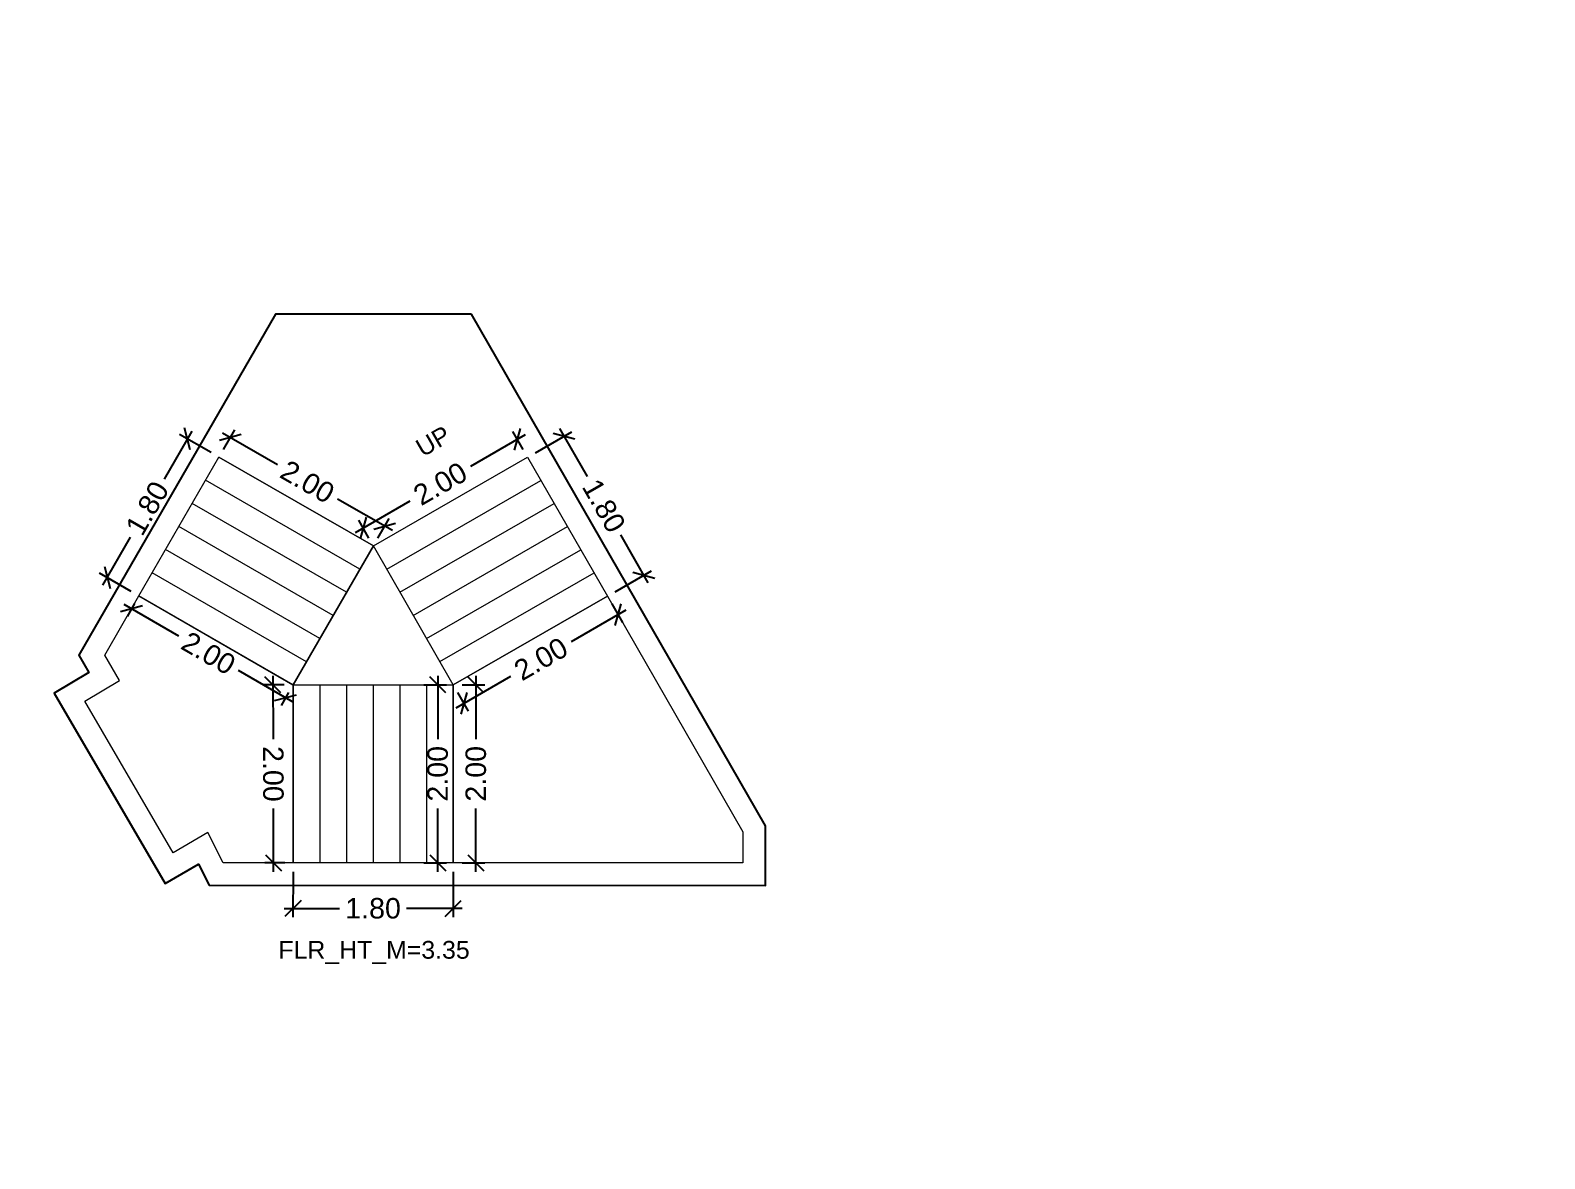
# Model space of a CAD drawing. Header units: metres. Extents: x 256329 to 886268, y -249371 to 355.
# Drawn here: x 287423.97 to 287441, y -1352.74 to -1340.06 of the extents above; entities that cross this region are included whole.
import ezdxf

# ---------------------------------------------------------------- set-up
doc = ezdxf.new("R2010")
doc.units = ezdxf.units.M
doc.header["$MEASUREMENT"] = 0
doc.header["$PDMODE"] = 35
doc.linetypes.add('CONTINOUS', pattern=[0])
doc.layers.get('0').update_dxf_attribs({"lineweight": 18})
doc.layers.get('Defpoints').update_dxf_attribs({"lineweight": 20})
doc.layers.add('A_TEXT', color=4, linetype='Continuous', lineweight=0, transparency=0.3)
doc.layers.add('BLK_2_FLR_37_STAIR_3', color=7, linetype='Continuous')
for name, color, linetype, lineweight in [('BLK_2_FLR_37_STAIR_3_FLIGHT_1', 7, 'Continuous', 0), ('BLK_2_FLR_37_STAIR_3_FLIGHT_2', 7, 'Continuous', 0), ('BLK_2_FLR_37_STAIR_3_FLIGHT_3', 7, 'Continuous', 0), ('BLK_2_FLR_37_STAIR_3_LANDING_1', 7, 'Continuous', 0), ('BLK_2_FLR_37_STAIR_3_LANDING_2', 7, 'Continuous', 0)]:
    doc.layers.add(name, color=color, linetype=linetype, lineweight=lineweight)
doc.styles.add('Arial', font='arial.ttf')
doc.styles.get("Standard").update_dxf_attribs({"font": 'arial.ttf'})
doc.dimstyles.new('METRIC DIM', dxfattribs={"dimtxt": 0.23, "dimasz": 0.18, "dimexe": 0.1, "dimexo": 0.1, "dimgap": 0.09, "dimtad": 0, "dimzin": 0, "dimdsep": 46, "dimtxsty": 'Standard', "dimblk": 'OBLIQUE', "dimcen": 0, "dimdle": 0.1, "dimclrd": 147, "dimclre": 147, "dimclrt": 7, "dimadec": 0, "dimazin": 0, "dimtfac": 1, "dimtofl": 0, "dimtmove": 0, "dimatfit": 2, "dimfxl": 0.125, "dimtolj": 1, "dimtzin": 0, "dimarcsym": 0})

# ---------------------------------------------------------------- blocks, each defined once
blk = doc.blocks.new('_Oblique')
at = {"color": 0, "linetype": 'ByBlock', "lineweight": -2}
blk.add_line((-0.5, -0.5), (0.5, 0.5), dxfattribs=at)
blk = doc.blocks.new('*D1685')
at = {"layer": 'BLK_2_FLR_37_STAIR_3_FLIGHT_2', "color": 147, "lineweight": -2, "transparency": 16777216}
for p, q in [((287426.926519, -1349.517891), (287426.926335, -1350.029863)), ((287428.726519, -1349.518538), (287428.726335, -1350.03051)), ((287426.826371, -1349.929827), (287427.448871, -1349.93005)), ((287428.826371, -1349.930546), (287428.203871, -1349.930322))]:
    blk.add_line(p, q, dxfattribs=at)
at = {"layer": 'Defpoints', "color": 0, "linetype": 'CONTINOUS', "transparency": 16777216}
for p in [(287426.926555, -1349.417891, 0.042641), (287428.726555, -1349.418538, 0.042641), (287428.726371, -1349.93051)]:
    blk.add_point(p, dxfattribs=at)
at = {"layer": 'BLK_2_FLR_37_STAIR_3_FLIGHT_2', "color": 147, "linetype": 'CONTINOUS', "lineweight": -2, "transparency": 16777216, "xscale": 0.18, "yscale": 0.18, "zscale": 0.18}
for p, rotation in [((287426.926371, -1349.929863), 179.979403), ((287428.726371, -1349.93051), 359.979403)]:
    blk.add_blockref('_Oblique', p, dxfattribs=dict(at, rotation=rotation))
at = {"layer": 'BLK_2_FLR_37_STAIR_3_FLIGHT_2', "color": 7, "linetype": 'CONTINOUS', "transparency": 16777216, "insert": (287427.826371, -1349.930186), "char_height": 0.23, "attachment_point": 5, "rotation": 359.9794033}
blk.add_mtext('\\A1;1.80', dxfattribs=at)
blk = doc.blocks.new('*D1686')
at = {"layer": 'BLK_2_FLR_37_STAIR_3_FLIGHT_3', "color": 147, "lineweight": -2, "transparency": 16777216}
for p, q in [((287426.144432, -1344.772838), (287426.27157, -1344.55172)), ((287426.135033, -1344.588566), (287426.750959, -1344.94271)), ((287428.043575, -1345.685936), (287427.427649, -1345.331792)), ((287427.879591, -1345.770516), (287428.006729, -1345.549399))]:
    blk.add_line(p, q, dxfattribs=at)
at = {"layer": 'Defpoints', "color": 0, "linetype": 'CONTINOUS', "transparency": 16777216}
for p in [(287426.094587, -1344.85953, 0.042641), (287427.956883, -1345.63609), (287427.829746, -1345.857208, 0.042641)]:
    blk.add_point(p, dxfattribs=at)
at = {"layer": 'BLK_2_FLR_37_STAIR_3_FLIGHT_3', "color": 147, "linetype": 'CONTINOUS', "lineweight": -2, "transparency": 16777216, "xscale": 0.18, "yscale": 0.18, "zscale": 0.18}
for p, rotation in [((287426.221725, -1344.638412), 150.102044), ((287427.956883, -1345.63609), 330.102044)]:
    blk.add_blockref('_Oblique', p, dxfattribs=dict(at, rotation=rotation))
at = {"layer": 'BLK_2_FLR_37_STAIR_3_FLIGHT_3', "color": 7, "linetype": 'CONTINOUS', "transparency": 16777216, "insert": (287427.089304, -1345.137251), "char_height": 0.23, "attachment_point": 5, "rotation": 330.1020442}
blk.add_mtext('\\A1;2.00', dxfattribs=at)
blk = doc.blocks.new('*D1687')
at = {"layer": 'BLK_2_FLR_37_STAIR_3_FLIGHT_1', "color": 147, "lineweight": -2, "transparency": 16777216}
for p, q in [((287429.535204, -1344.610211), (287428.91985, -1344.96381)), ((287429.514015, -1344.774048), (287429.398677, -1344.573329)), ((287427.627703, -1345.706312), (287428.243057, -1345.352713)), ((287427.779923, -1345.770503), (287427.664584, -1345.569784))]:
    blk.add_line(p, q, dxfattribs=at)
at = {"layer": 'Defpoints', "color": 0, "linetype": 'CONTINOUS', "transparency": 16777216}
for p in [(287429.4485, -1344.660034), (287429.563838, -1344.860753, 0.042641), (287427.829746, -1345.857208, 0.042641)]:
    blk.add_point(p, dxfattribs=at)
at = {"layer": 'BLK_2_FLR_37_STAIR_3_FLIGHT_1', "color": 147, "linetype": 'CONTINOUS', "lineweight": -2, "transparency": 16777216, "xscale": 0.18, "yscale": 0.18, "zscale": 0.18}
for p, rotation in [((287429.4485, -1344.660034), 29.88281300000001), ((287427.714407, -1345.656489), 209.882813)]:
    blk.add_blockref('_Oblique', p, dxfattribs=dict(at, rotation=rotation))
at = {"layer": 'BLK_2_FLR_37_STAIR_3_FLIGHT_1', "color": 7, "linetype": 'CONTINOUS', "transparency": 16777216, "insert": (287428.581453, -1345.158261), "char_height": 0.23, "attachment_point": 5, "rotation": 29.8828126}
blk.add_mtext('\\A1;2.00', dxfattribs=at)
blk = doc.blocks.new('*D1688')
at = {"layer": 'BLK_2_FLR_37_STAIR_3_LANDING_2', "color": 147, "lineweight": -2, "transparency": 16777216}
for p, q in [((287426.826556, -1347.418339), (287426.599277, -1347.419356)), ((287426.698828, -1347.31891), (287426.702006, -1348.028725)), ((287426.708677, -1349.519107), (287426.7055, -1348.809291)), ((287426.83551, -1349.418538), (287426.608231, -1349.419555))]:
    blk.add_line(p, q, dxfattribs=at)
at = {"layer": 'Defpoints', "color": 0, "linetype": 'CONTINOUS', "transparency": 16777216}
for p in [(287426.926555, -1347.417891, 0.042641), (287426.70823, -1349.419108), (287426.935509, -1349.41809, 0.042641)]:
    blk.add_point(p, dxfattribs=at)
at = {"layer": 'BLK_2_FLR_37_STAIR_3_LANDING_2', "color": 147, "linetype": 'CONTINOUS', "lineweight": -2, "transparency": 16777216, "xscale": 0.18, "yscale": 0.18, "zscale": 0.18}
for p, rotation in [((287426.699276, -1347.418909), 90.256477), ((287426.70823, -1349.419108), 270.256477)]:
    blk.add_blockref('_Oblique', p, dxfattribs=dict(at, rotation=rotation))
at = {"layer": 'BLK_2_FLR_37_STAIR_3_LANDING_2', "color": 7, "linetype": 'CONTINOUS', "transparency": 16777216, "insert": (287426.703753, -1348.419008), "char_height": 0.23, "attachment_point": 5, "rotation": 270.2564771}
blk.add_mtext('\\A1;2.00', dxfattribs=at)
blk = doc.blocks.new('*D1689')
at = {"layer": 'BLK_2_FLR_37_STAIR_3_LANDING_2', "color": 147, "lineweight": -2, "transparency": 16777216}
for p, q in [((287425.024624, -1346.513504), (287425.639038, -1346.868081)), ((287425.144898, -1346.505158), (287425.061252, -1346.650099)), ((287426.929522, -1347.612816), (287426.315108, -1347.258239)), ((287426.876572, -1347.504503), (287426.792926, -1347.649445))]:
    blk.add_line(p, q, dxfattribs=at)
at = {"layer": 'Defpoints', "color": 0, "linetype": 'CONTINOUS', "transparency": 16777216}
for p in [(287425.194882, -1346.418546, 0.042641), (287425.111236, -1346.563487), (287426.926555, -1347.417891, 0.042641)]:
    blk.add_point(p, dxfattribs=at)
at = {"layer": 'BLK_2_FLR_37_STAIR_3_LANDING_2', "color": 147, "linetype": 'CONTINOUS', "lineweight": -2, "transparency": 16777216, "xscale": 0.18, "yscale": 0.18, "zscale": 0.18}
for p, rotation in [((287425.111236, -1346.563487), 150.01084), ((287426.84291, -1347.562833), 330.01084)]:
    blk.add_blockref('_Oblique', p, dxfattribs=dict(at, rotation=rotation))
at = {"layer": 'BLK_2_FLR_37_STAIR_3_LANDING_2', "color": 7, "linetype": 'CONTINOUS', "transparency": 16777216, "insert": (287425.977073, -1347.06316), "char_height": 0.23, "attachment_point": 5, "rotation": 330.0108404}
blk.add_mtext('\\A1;2.00', dxfattribs=at)
blk = doc.blocks.new('*D1690')
at = {"layer": 'BLK_2_FLR_37_STAIR_3_LANDING_1', "color": 147, "lineweight": -2, "transparency": 16777216}
for p, q in [((287430.666947, -1346.579739), (287430.051593, -1346.933338)), ((287430.510471, -1346.50814), (287430.630065, -1346.716266)), ((287428.759445, -1347.67584), (287429.3748, -1347.322241)), ((287428.776378, -1347.504596), (287428.895973, -1347.712722))]:
    blk.add_line(p, q, dxfattribs=at)
at = {"layer": 'Defpoints', "color": 0, "linetype": 'CONTINOUS', "transparency": 16777216}
for p in [(287430.460648, -1346.421436, 0.042641), (287430.580242, -1346.629562), (287428.726555, -1347.417891, 0.042641)]:
    blk.add_point(p, dxfattribs=at)
at = {"layer": 'BLK_2_FLR_37_STAIR_3_LANDING_1', "color": 147, "linetype": 'CONTINOUS', "lineweight": -2, "transparency": 16777216, "xscale": 0.18, "yscale": 0.18, "zscale": 0.18}
for p, rotation in [((287430.580242, -1346.629562), 29.88281300000001), ((287428.84615, -1347.626017), 209.882813)]:
    blk.add_blockref('_Oblique', p, dxfattribs=dict(at, rotation=rotation))
at = {"layer": 'BLK_2_FLR_37_STAIR_3_LANDING_1', "color": 7, "linetype": 'CONTINOUS', "transparency": 16777216, "insert": (287429.713196, -1347.127789), "char_height": 0.23, "attachment_point": 5, "rotation": 29.8828126}
blk.add_mtext('\\A1;2.00', dxfattribs=at)
blk = doc.blocks.new('*D1691')
at = {"layer": 'BLK_2_FLR_37_STAIR_3_LANDING_1', "color": 147, "lineweight": -2, "transparency": 16777216}
for p, q in [((287428.826555, -1347.417891), (287429.082206, -1347.417891)), ((287428.982206, -1347.317891), (287428.982206, -1348.027605)), ((287428.982206, -1349.517891), (287428.982206, -1348.808178)), ((287428.826555, -1349.417891), (287429.082206, -1349.417891))]:
    blk.add_line(p, q, dxfattribs=at)
at = {"layer": 'Defpoints', "color": 0, "linetype": 'CONTINOUS', "transparency": 16777216}
for p in [(287428.726555, -1347.417891, 0.042641), (287428.726555, -1349.417891, 0.042641), (287428.982206, -1349.417891)]:
    blk.add_point(p, dxfattribs=at)
at = {"layer": 'BLK_2_FLR_37_STAIR_3_LANDING_1', "color": 147, "linetype": 'CONTINOUS', "lineweight": -2, "transparency": 16777216, "xscale": 0.18, "yscale": 0.18, "zscale": 0.18}
for p, rotation in [((287428.982206, -1347.417891), 90), ((287428.982206, -1349.417891), 270)]:
    blk.add_blockref('_Oblique', p, dxfattribs=dict(at, rotation=rotation))
at = {"layer": 'BLK_2_FLR_37_STAIR_3_LANDING_1', "color": 7, "linetype": 'CONTINOUS', "transparency": 16777216, "insert": (287428.982206, -1348.417891), "char_height": 0.23, "attachment_point": 5, "rotation": 90}
blk.add_mtext('\\A1;2.00', dxfattribs=at)
blk = doc.blocks.new('*D1692')
at = {"layer": 'BLK_2_FLR_37_STAIR_3_FLIGHT_3', "color": 147, "lineweight": -2, "transparency": 16777216}
for p, q in [((287425.788641, -1344.567512), (287425.477493, -1345.106671)), ((287426.007975, -1344.809546), (287425.652045, -1344.60414)), ((287424.788969, -1346.299752), (287425.100117, -1345.760592)), ((287425.10827, -1346.368562), (287424.75234, -1346.163156))]:
    blk.add_line(p, q, dxfattribs=at)
at = {"layer": 'Defpoints', "color": 0, "linetype": 'CONTINOUS', "transparency": 16777216}
for p in [(287426.094587, -1344.85953, 0.042641), (287424.838952, -1346.21314), (287425.194882, -1346.418546, 0.042641)]:
    blk.add_point(p, dxfattribs=at)
at = {"layer": 'BLK_2_FLR_37_STAIR_3_FLIGHT_3', "color": 147, "linetype": 'CONTINOUS', "lineweight": -2, "transparency": 16777216, "xscale": 0.18, "yscale": 0.18, "zscale": 0.18}
for p, rotation in [((287425.738657, -1344.654124), 60.01084000000001), ((287424.838952, -1346.21314), 240.01084)]:
    blk.add_blockref('_Oblique', p, dxfattribs=dict(at, rotation=rotation))
at = {"layer": 'BLK_2_FLR_37_STAIR_3_FLIGHT_3', "color": 7, "linetype": 'CONTINOUS', "transparency": 16777216, "insert": (287425.288805, -1345.433632), "char_height": 0.23, "attachment_point": 5, "rotation": 60.0108404}
blk.add_mtext('\\A1;1.80', dxfattribs=at)
blk = doc.blocks.new('*D1693')
at = {"layer": 'BLK_2_FLR_37_STAIR_3_FLIGHT_1', "color": 147, "lineweight": -2, "transparency": 16777216}
for p, q in [((287429.923139, -1344.538955), (287430.233285, -1345.078691)), ((287429.650543, -1344.81093), (287430.059666, -1344.575837)), ((287430.919594, -1346.273047), (287430.609447, -1345.733311)), ((287430.547352, -1346.371613), (287430.956476, -1346.13652))]:
    blk.add_line(p, q, dxfattribs=at)
at = {"layer": 'Defpoints', "color": 0, "linetype": 'CONTINOUS', "transparency": 16777216}
for p in [(287429.563838, -1344.860753, 0.042641), (287430.869771, -1346.186343), (287430.460648, -1346.421436, 0.042641)]:
    blk.add_point(p, dxfattribs=at)
at = {"layer": 'BLK_2_FLR_37_STAIR_3_FLIGHT_1', "color": 147, "linetype": 'CONTINOUS', "lineweight": -2, "transparency": 16777216, "xscale": 0.18, "yscale": 0.18, "zscale": 0.18}
for p, rotation in [((287429.972961, -1344.625659), 119.882813), ((287430.869771, -1346.186343), 299.882813)]:
    blk.add_blockref('_Oblique', p, dxfattribs=dict(at, rotation=rotation))
at = {"layer": 'BLK_2_FLR_37_STAIR_3_FLIGHT_1', "color": 7, "linetype": 'CONTINOUS', "transparency": 16777216, "insert": (287430.421366, -1345.406001), "char_height": 0.23, "attachment_point": 5, "rotation": 299.8828126}
blk.add_mtext('\\A1;1.80', dxfattribs=at)
blk = doc.blocks.new('*D1704')
at = {"layer": 'BLK_2_FLR_37_STAIR_3_FLIGHT_2', "color": 147, "lineweight": -2, "transparency": 16777216}
for p, q in [((287428.397464, -1347.417891), (287428.653115, -1347.417891)), ((287428.553115, -1347.317891), (287428.553115, -1348.027605)), ((287428.553115, -1349.517891), (287428.553115, -1348.808178)), ((287428.397464, -1349.417891), (287428.653115, -1349.417891))]:
    blk.add_line(p, q, dxfattribs=at)
at = {"layer": 'Defpoints', "color": 0, "linetype": 'CONTINOUS', "transparency": 16777216}
for p in [(287428.297464, -1347.417891, 0.042641), (287428.297464, -1349.417891, 0.042641), (287428.553115, -1349.417891)]:
    blk.add_point(p, dxfattribs=at)
at = {"layer": 'BLK_2_FLR_37_STAIR_3_FLIGHT_2', "color": 147, "linetype": 'CONTINOUS', "lineweight": -2, "transparency": 16777216, "xscale": 0.18, "yscale": 0.18, "zscale": 0.18}
for p, rotation in [((287428.553115, -1347.417891), 90), ((287428.553115, -1349.417891), 270)]:
    blk.add_blockref('_Oblique', p, dxfattribs=dict(at, rotation=rotation))
at = {"layer": 'BLK_2_FLR_37_STAIR_3_FLIGHT_2', "color": 7, "linetype": 'CONTINOUS', "transparency": 16777216, "insert": (287428.553115, -1348.417891), "char_height": 0.23, "attachment_point": 5, "rotation": 90}
blk.add_mtext('\\A1;2.00', dxfattribs=at)

msp = doc.modelspace()

# ---------------------------------------------------------------- linework, layer by layer
at = {"color": 5, "linetype": 'CONTINOUS'}
for p, q in [((287428.726555, -1347.417891, 0.085282), (287427.829746, -1345.857208, 0.085282)), ((287426.926555, -1347.417891, 0.085282), (287428.726555, -1347.417891, 0.085282))]:
    msp.add_line(p, q, dxfattribs=at)
at = {"color": 5, "linetype": 'CONTINOUS', "elevation": 0.085282}
msp.add_lwpolyline([(287426.926555, -1347.417891), (287427.829746, -1345.857208)], dxfattribs=at)
at = {"layer": 'BLK_2_FLR_37_STAIR_3', "color": 7, "linetype": 'CONTINOUS', "elevation": 0.085282}
msp.add_lwpolyline([(287428.932086, -1343.2529), (287426.729294, -1343.2529), (287424.517731, -1347.085113), (287424.630863, -1347.280913), (287424.242338, -1347.510674), (287425.488029, -1349.648855), (287425.863903, -1349.432465), (287425.983636, -1349.671171), (287432.235379, -1349.672735), (287432.235547, -1349.001783)], close=True, dxfattribs=at)
at = {"layer": 'BLK_2_FLR_37_STAIR_3_FLIGHT_1', "color": 3, "linetype": 'CONTINOUS'}
for p, q in [((287427.829746, -1345.857208, 0.085282), (287429.563838, -1344.860753, 0.085282)), ((287427.979214, -1346.117322, 0.085282), (287429.713306, -1345.120866, 0.085282)), ((287428.128682, -1346.377436, 0.085282), (287429.862775, -1345.38098, 0.085282)), ((287428.27815, -1346.63755, 0.085282), (287430.012243, -1345.641094, 0.085282)), ((287428.427619, -1346.897663, 0.085282), (287430.161711, -1345.901208, 0.085282)), ((287428.577087, -1347.157777, 0.085282), (287430.31118, -1346.161322, 0.085282)), ((287428.726555, -1347.417891, 0.085282), (287430.460648, -1346.421436, 0.085282))]:
    msp.add_line(p, q, dxfattribs=at)
at = {"layer": 'BLK_2_FLR_37_STAIR_3_FLIGHT_1', "color": 7, "linetype": 'CONTINOUS', "elevation": 0.085282}
msp.add_lwpolyline([(287429.563838, -1344.860753), (287430.460648, -1346.421436), (287428.726555, -1347.417891), (287427.829746, -1345.857208), (287429.563838, -1344.860753)], dxfattribs=at)
at = {"layer": 'BLK_2_FLR_37_STAIR_3_FLIGHT_2', "color": 3, "linetype": 'CONTINOUS'}
for p, q in [((287426.926555, -1347.417891, 0.085282), (287426.926555, -1349.417891, 0.085282)), ((287427.226555, -1347.417891, 0.085282), (287427.226555, -1349.417891, 0.085282)), ((287427.526555, -1347.417891, 0.085282), (287427.526555, -1349.417891, 0.085282)), ((287427.826555, -1347.417891, 0.085282), (287427.826555, -1349.417891, 0.085282)), ((287428.126555, -1347.417891, 0.085282), (287428.126555, -1349.417891, 0.085282)), ((287428.426555, -1347.417891, 0.085282), (287428.426555, -1349.417891, 0.085282)), ((287428.726555, -1347.417891, 0.085282), (287428.726555, -1349.417891, 0.085282))]:
    msp.add_line(p, q, dxfattribs=at)
at = {"layer": 'BLK_2_FLR_37_STAIR_3_FLIGHT_2', "color": 7, "linetype": 'CONTINOUS', "elevation": 0.085282}
msp.add_lwpolyline([(287426.926555, -1347.417891), (287428.726555, -1347.417891), (287428.726555, -1349.417891), (287426.926555, -1349.417891)], close=True, dxfattribs=at)
at = {"layer": 'BLK_2_FLR_37_STAIR_3_FLIGHT_3', "color": 3, "linetype": 'CONTINOUS'}
for p, q in [((287427.829746, -1345.857208, 0.085282), (287426.094587, -1344.85953, 0.085282)), ((287427.67631, -1346.118711, 0.085282), (287425.944636, -1345.119366, 0.085282)), ((287427.526359, -1346.378547, 0.085282), (287425.794685, -1345.379202, 0.085282)), ((287427.376408, -1346.638383, 0.085282), (287425.644734, -1345.639038, 0.085282)), ((287427.226457, -1346.898219, 0.085282), (287425.494783, -1345.898874, 0.085282)), ((287427.076506, -1347.158055, 0.085282), (287425.344833, -1346.15871, 0.085282)), ((287426.926555, -1347.417891, 0.085282), (287425.194882, -1346.418546, 0.085282))]:
    msp.add_line(p, q, dxfattribs=at)
at = {"layer": 'BLK_2_FLR_37_STAIR_3_FLIGHT_3', "ltscale": 0.05, "elevation": 0.085282}
msp.add_lwpolyline([(287427.829746, -1345.857208), (287426.926555, -1347.417891), (287425.194882, -1346.418546), (287426.094587, -1344.85953), (287427.829746, -1345.857208)], dxfattribs=at)
at = {"layer": 'BLK_2_FLR_37_STAIR_3_LANDING_1', "color": 7, "linetype": 'CONTINOUS', "elevation": 0.085282}
msp.add_lwpolyline([(287428.726555, -1347.417891), (287430.460648, -1346.421436), (287431.982211, -1349.069353), (287431.982123, -1349.419353), (287428.726555, -1349.417891), (287428.726555, -1347.417891)], dxfattribs=at)
at = {"layer": 'BLK_2_FLR_37_STAIR_3_LANDING_2', "color": 7, "linetype": 'CONTINOUS', "elevation": 0.085282}
msp.add_lwpolyline([(287426.926555, -1347.417891), (287426.926555, -1349.417891), (287426.139993, -1349.417891), (287425.970039, -1349.079063), (287425.581218, -1349.305588), (287424.587909, -1347.600613), (287424.975657, -1347.371311), (287424.810251, -1347.085037), (287425.194882, -1346.418546), (287426.925342, -1347.419988)], dxfattribs=at)

# ---------------------------------------------------------------- texts
at = {"layer": 'A_TEXT', "lineweight": 0, "insert": (287429.432694, -1344.26128, 0.085282), "char_height": 0.2, "width": 2.485498, "attachment_point": 9, "rotation": 30.0054902, "style": 'Arial'}
msp.add_mtext('\\pxi2.2673,qc;UP', dxfattribs=at)
at = {"layer": 'BLK_2_FLR_37_STAIR_3', "color": 7, "linetype": 'CONTINOUS', "insert": (287426.762019, -1350.295651, 0.042641), "char_height": 0.2, "attachment_point": 1}
msp.add_mtext_dynamic_manual_height_columns('FLR_HT_M=3.35', width=2.272281, gutter_width=0.405, heights=[0.300679], dxfattribs=at)

# ---------------------------------------------------------------- dimensions: what is measured, and where the dimension line sits
at = {"layer": 'BLK_2_FLR_37_STAIR_3_FLIGHT_1', "color": 2, "linetype": 'CONTINOUS'}
dim = msp.add_aligned_dim(p1=(287427.829746, -1345.857208, 0.085282), p2=(287429.563838, -1344.860753, 0.085282), distance=0.231497, dimstyle='METRIC DIM', override={"dimfxl": 0.18}, dxfattribs=at)
dim.commit()
dim.dimension.update_dxf_attribs({"geometry": '*D1687', "text_midpoint": (287428.581453, -1345.158261, 0.042641)})
at = {"layer": 'BLK_2_FLR_37_STAIR_3_FLIGHT_1', "color": 1, "linetype": 'CONTINOUS'}
dim = msp.add_aligned_dim(p1=(287429.563838, -1344.860753, 0.085282), p2=(287430.460648, -1346.421436, 0.085282), distance=0.471858, dimstyle='METRIC DIM', override={"dimfxl": 0.18}, dxfattribs=at)
dim.commit()
dim.dimension.update_dxf_attribs({"geometry": '*D1693', "text_midpoint": (287430.421366, -1345.406001, 0.042641)})
at = {"layer": 'BLK_2_FLR_37_STAIR_3_FLIGHT_2', "color": 2, "linetype": 'CONTINOUS'}
dim = msp.add_aligned_dim(p1=(287428.297464, -1347.417891, 0.085282), p2=(287428.297464, -1349.417891, 0.085282), distance=0.255651, dimstyle='METRIC DIM', override={"dimfxl": 0.18}, dxfattribs=at)
dim.commit()
dim.dimension.update_dxf_attribs({"geometry": '*D1704', "text_midpoint": (287428.553115, -1348.417891, 0.042641)})
at = {"layer": 'BLK_2_FLR_37_STAIR_3_FLIGHT_2', "color": 1, "linetype": 'CONTINOUS'}
dim = msp.add_aligned_dim(p1=(287426.926555, -1349.417891, 0.085282), p2=(287428.726555, -1349.418538, 0.085282), distance=-0.511972, dimstyle='METRIC DIM', override={"dimfxl": 0.18}, dxfattribs=at)
dim.commit()
dim.dimension.update_dxf_attribs({"geometry": '*D1685', "text_midpoint": (287427.826371, -1349.930186, 0.042641)})
at = {"layer": 'BLK_2_FLR_37_STAIR_3_FLIGHT_3', "color": 1, "linetype": 'CONTINOUS'}
dim = msp.add_aligned_dim(p1=(287426.094587, -1344.85953, 0.085282), p2=(287425.194882, -1346.418546, 0.085282), distance=-0.410947, dimstyle='METRIC DIM', override={"dimfxl": 0.18}, dxfattribs=at)
dim.commit()
dim.dimension.update_dxf_attribs({"geometry": '*D1692', "text_midpoint": (287425.288805, -1345.433632, 0.042641)})
at = {"layer": 'BLK_2_FLR_37_STAIR_3_FLIGHT_3', "color": 2, "linetype": 'CONTINOUS'}
dim = msp.add_aligned_dim(p1=(287426.094587, -1344.85953, 0.085282), p2=(287427.829746, -1345.857208, 0.085282), distance=0.255063, dimstyle='METRIC DIM', override={"dimfxl": 0.18}, dxfattribs=at)
dim.commit()
dim.dimension.update_dxf_attribs({"geometry": '*D1686', "text_midpoint": (287427.089304, -1345.137251, 0.042641)})
at = {"layer": 'BLK_2_FLR_37_STAIR_3_LANDING_1', "color": 1, "linetype": 'CONTINOUS'}
dim = msp.add_aligned_dim(p1=(287428.726555, -1347.417891, 0.085282), p2=(287430.460648, -1346.421436, 0.085282), distance=-0.24004, dimstyle='METRIC DIM', override={"dimfxl": 0.18}, dxfattribs=at)
dim.commit()
dim.dimension.update_dxf_attribs({"geometry": '*D1690', "text_midpoint": (287429.713196, -1347.127789, 0.042641)})
at = {"layer": 'BLK_2_FLR_37_STAIR_3_LANDING_1', "color": 2, "linetype": 'CONTINOUS'}
dim = msp.add_aligned_dim(p1=(287428.726555, -1347.417891, 0.085282), p2=(287428.726555, -1349.417891, 0.085282), distance=0.255651, dimstyle='METRIC DIM', override={"dimfxl": 0.18}, dxfattribs=at)
dim.commit()
dim.dimension.update_dxf_attribs({"geometry": '*D1691', "text_midpoint": (287428.982206, -1348.417891, 0.042641)})
at = {"layer": 'BLK_2_FLR_37_STAIR_3_LANDING_2', "color": 1, "linetype": 'CONTINOUS'}
dim = msp.add_aligned_dim(p1=(287426.926555, -1347.417891, 0.085282), p2=(287425.194882, -1346.418546, 0.085282), distance=0.167346, dimstyle='METRIC DIM', override={"dimfxl": 0.18}, dxfattribs=at)
dim.commit()
dim.dimension.update_dxf_attribs({"geometry": '*D1689', "text_midpoint": (287425.977073, -1347.06316, 0.042641)})
at = {"layer": 'BLK_2_FLR_37_STAIR_3_LANDING_2', "color": 2, "linetype": 'CONTINOUS'}
dim = msp.add_aligned_dim(p1=(287426.926555, -1347.417891, 0.085282), p2=(287426.935509, -1349.41809, 0.085282), distance=-0.227281, dimstyle='METRIC DIM', override={"dimfxl": 0.18}, dxfattribs=at)
dim.commit()
dim.dimension.update_dxf_attribs({"geometry": '*D1688', "text_midpoint": (287426.703753, -1348.419008, 0.042641)})

doc.saveas('drawing.dxf')
